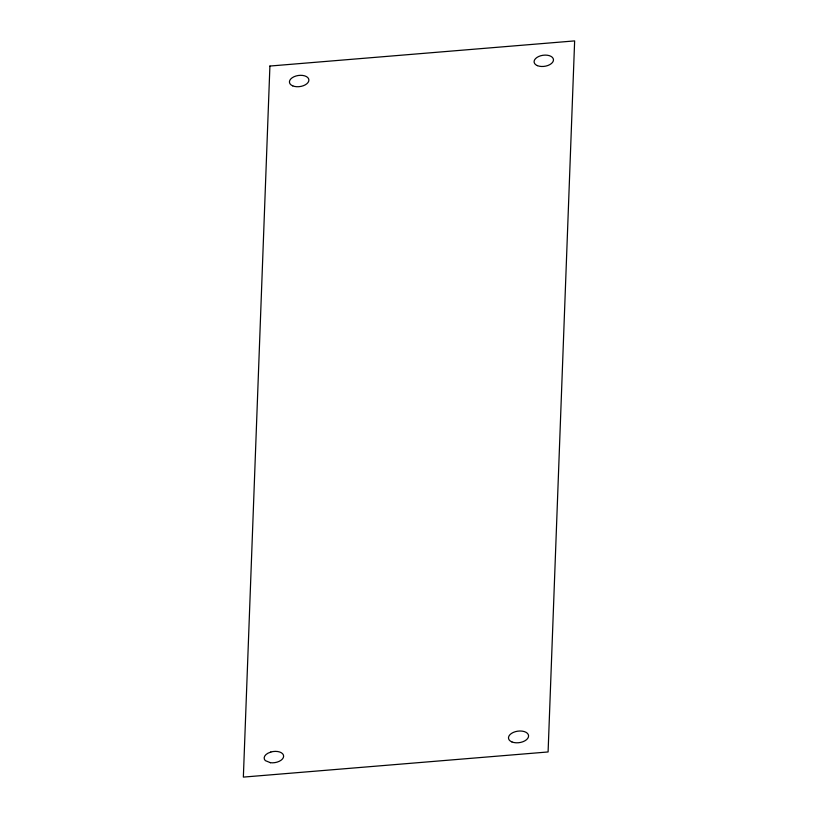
<?xml version="1.0" encoding="UTF-8"?>
<svg xmlns="http://www.w3.org/2000/svg" width="818" height="818" viewBox="0 0 818 818"><rect width="100%" height="100%" fill="white"/><g stroke="black" fill="none" stroke-linecap="round" stroke-linejoin="round"><path stroke-width="1.23" d="M270.799 752.049L267.834 753.276A9.816 5.614 -8.1 0 0 265.329 760.628L270.4 762.683M270.758 752.039A9.816 5.614 -8.1 0 1 283.631 756.292A9.816 5.614 -8.1 0 1 270.349 762.703M269.909 66.043L243.355 777.1L548.091 751.957L574.645 40.9L269.909 66.043M292.752 85.88A9.796 5.603 -8.1 0 0 308.703 81.217A9.796 5.603 -8.1 0 0 296.034 75.982A9.796 5.603 -8.1 0 0 292.752 85.88M511.894 741.926A10.133 5.798 -8.1 0 0 528.397 737.11A10.133 5.798 -8.1 0 0 515.299 731.691A10.133 5.798 -8.1 0 0 511.894 741.926M537.375 65.634A9.775 5.593 -8.1 0 0 553.295 60.992A9.775 5.593 -8.1 0 0 540.657 55.767A9.775 5.593 -8.1 0 0 537.375 65.634"/></g></svg>
